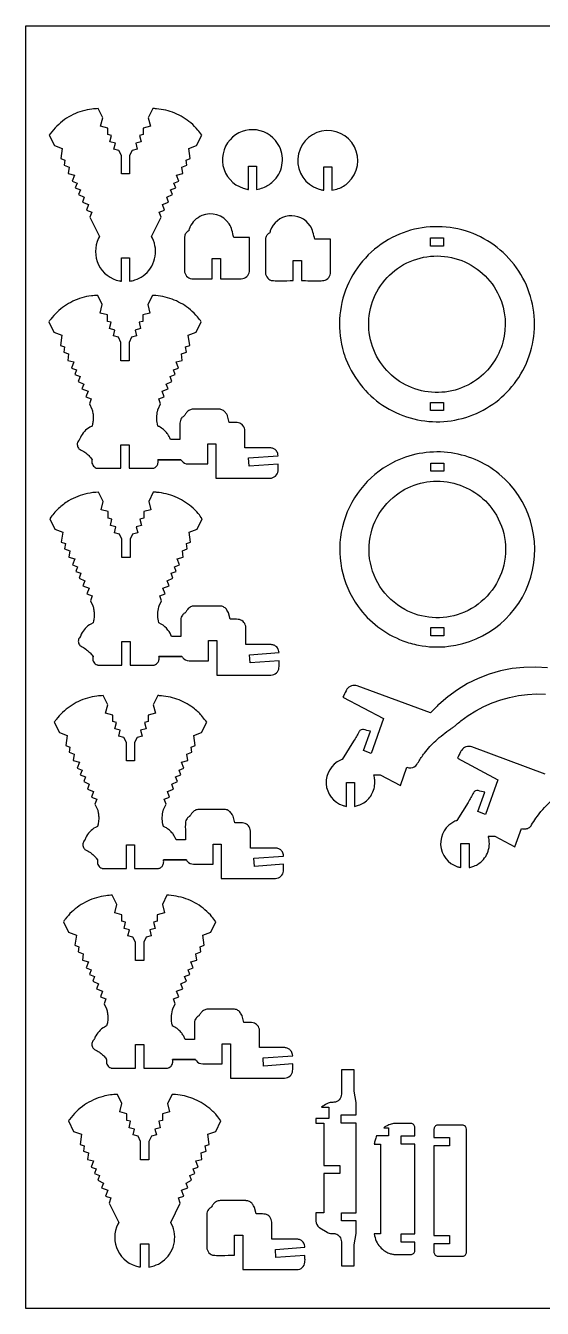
# Model space of a CAD drawing. Extents: x -1647 to 1833, y -1227 to 660.
# Drawn here: x -1647 to -887, y -1227 to 660 of the extents above; entities that cross this region are included whole.
import ezdxf

# ---------------------------------------------------------------- set-up
doc = ezdxf.new("R2010")
doc.units = 0
doc.header["$MEASUREMENT"] = 0
doc.layers.get('0').update_dxf_attribs({"linetype": 'CONTINUOUS'})
doc.layers.add('SECTIONCUTEDGES', color=18, linetype='CONTINUOUS')

msp = doc.modelspace()

# ---------------------------------------------------------------- linework, layer by layer
msp.add_lwpolyline([(1833, -1226.6), (-1647.3, -1226.6), (-1647.3, 659.9), (1833, 659.9)], close=True)
at = {"layer": 'SECTIONCUTEDGES'}
for points in [[(-1506.5, 284.1), (-1506.5, 318.4), (-1494.5, 318.4), (-1494.5, 284.1, 0.035031), (-1486.7, 285.9, 0.079578), (-1474.7, 292, 0.177317), (-1457.6, 317.1, 0.17737), (-1460.9, 347.3), (-1462.2, 349.7), (-1448.1, 378.2), (-1450.8, 385.6), (-1443, 388.6), (-1446.1, 397), (-1437.1, 400.4), (-1439.8, 407.5), (-1431.6, 411.6), (-1434.2, 418.7), (-1426.6, 421.6), (-1429.2, 428.4), (-1421.9, 431.1), (-1425.3, 440.2), (-1416.3, 442.4), (-1417.6, 451.9), (-1410.3, 454.6), (-1411.3, 462.3), (-1405.4, 464.5), (-1407.4, 479.4), (-1395.9, 483.7), (-1388.3, 499, 0.016698), (-1394.1, 506.4, 0.043492), (-1404.4, 516.8, 0.077496), (-1428.1, 531.2, 0.077508), (-1455, 537.7, 0.010997), (-1457.6, 537.9, -0.003666), (-1460.3, 538), (-1467, 524.5), (-1463.8, 512.1), (-1474.4, 509.4), (-1474.4, 499.8), (-1479.9, 498.4), (-1477.5, 489), (-1485.5, 487), (-1483.3, 478.3), (-1490.7, 476.5), (-1494.5, 468.9), (-1494.5, 441.9), (-1506.5, 441.9), (-1506.5, 468.9), (-1510.2, 476.5), (-1517.6, 478.3), (-1515.4, 487), (-1523.5, 489), (-1521.1, 498.4), (-1526.5, 499.8), (-1526.5, 509.4), (-1537.1, 512.1), (-1534, 524.5), (-1540.7, 538, 0.015709), (-1550, 537.2, 0.042831), (-1564, 534.4, 0.082017), (-1590.1, 521.7, 0.080336), (-1611.2, 501, 0.007539), (-1611.9, 500, -0.002513), (-1612.6, 499), (-1605, 483.7), (-1593.5, 479.4), (-1595.6, 464.5), (-1589.6, 462.3), (-1590.7, 454.6), (-1583.3, 451.9), (-1584.6, 442.4), (-1575.7, 440.2), (-1579, 431.1), (-1571.8, 428.4), (-1574.3, 421.6), (-1566.7, 418.7), (-1569.4, 411.6), (-1561.2, 407.5), (-1563.8, 400.4), (-1554.8, 397), (-1558, 388.6), (-1550.1, 385.6), (-1552.9, 378.2), (-1538.8, 349.7), (-1540.1, 347.3, 0.232949), (-1540.1, 308.3, 0.232949), (-1509.2, 284.5, 0.011595), (-1507.8, 284.3, -0.003865)], [(-1319.8, 419.1), (-1319.8, 453.4), (-1307.8, 453.4), (-1307.8, 419.1, 0.047597), (-1298.3, 421.6, 0.100184), (-1283.7, 430.5, 0.160083), (-1270.4, 454.7, 0.160346), (-1274.1, 482, 0.250499), (-1307.7, 506.5, 0.250445), (-1346.8, 492.2, 0.27053), (-1355.6, 448.6, 0.270621), (-1321.9, 419.5, 0.009062), (-1320.9, 419.3, -0.003021)], [(-1209, 417.8), (-1209, 452.1), (-1197, 452.1), (-1197, 417.8, 0.047597), (-1187.5, 420.3, 0.100184), (-1172.9, 429.3, 0.760738), (-1212.2, 504.7, 0.761228), (-1217.3, 419.8, 0.024169), (-1213.8, 418.8, 0.017962)], [(-1373, 287.7), (-1373, 317.3), (-1361, 317.3), (-1361, 287.7, -0.001261), (-1336.3, 287.7, 0.007568), (-1330.2, 287.7, 0.17911), (-1322.1, 291, 0.186027), (-1318.3, 298.5, 0.012625), (-1318.3, 298.9, 0.006307), (-1318.2, 299.7, 0.00914), (-1318.2, 309.5, -0.008036), (-1318, 348.6), (-1341.3, 348.6, 0.003437), (-1344, 359.1, 0.080686), (-1348.1, 368.3, 0.363611), (-1388.4, 380.5, 0.187458), (-1405.7, 363.5, 0.018465), (-1406.4, 361.9, 0.013194), (-1407.2, 359.6, 0.057236), (-1407.3, 358.9, -0.140672), (-1407.5, 358.3, -0.134911), (-1408.1, 357.8, 0.061956), (-1409.2, 357.1, 0.116179), (-1412.5, 353.2, 0.105792), (-1413.8, 347.7), (-1413.8, 299.7, 0.17911), (-1410.6, 291.6, 0.186027), (-1403.1, 287.8, 0.012625), (-1402.7, 287.8, 0.006307), (-1401.9, 287.7, 0.008514), (-1391.8, 287.6, -0.002207)], [(-1253.8, 284.9), (-1253.8, 314.4), (-1241.8, 314.4), (-1241.8, 284.9, -0.001261), (-1217.2, 284.8, 0.007568), (-1211, 284.9, 0.17911), (-1202.9, 288.1, 0.186027), (-1199.1, 295.6, 0.012625), (-1199.1, 296, 0.006307), (-1199, 296.8, 0.00914), (-1199, 306.6, -0.008036), (-1198.8, 345.8), (-1222.1, 345.8, 0.002778), (-1224.8, 356.3, 0.080686), (-1228.9, 365.5, 0.286261), (-1260.5, 380.1, 0.286452), (-1287.5, 358.1, 0.036637), (-1288.1, 355.9, -0.114416), (-1288.3, 355.4, -0.116624), (-1288.9, 354.9, 0.081245), (-1291.2, 353.2, 0.097719), (-1293.6, 349.6, 0.089338), (-1294.7, 344.9), (-1294.7, 296.8, 0.17911), (-1291.4, 288.7, 0.186027), (-1283.9, 284.9, 0.012625), (-1283.5, 284.9, 0.006307), (-1282.7, 284.9, 0.008514), (-1272.6, 284.8, -0.002207)], [(-1176.4, 169.6, 0.083187), (-1151.5, 127.8, 0.15872), (-1076.4, 81.5, 0.155063), (-989.6, 87.5, 0.155089), (-922.2, 142.6, 0.166511), (-899.4, 232.5, 0.16632), (-936.6, 317.7, 0.164857), (-1017.4, 362.1, 0.165101), (-1108.4, 348.2, 0.174897), (-1174.6, 276.6, 0.174968), (-1179.7, 179.3, 0.009023), (-1178.1, 174.1, 0.010489)], [(-1125.7, 164.7, -0.439479), (-1091.4, 308.5, -0.439058), (-950.9, 262.1, -0.174074), (-945.5, 194.6, -0.173675), (-984.3, 139, -0.202252), (-1060.3, 122, -0.201817)], [(-1452.8, 21.6), (-1419.1, 21.6, -0.159762), (-1418.8, 21.3, 0.066488), (-1417.8, 19.7, 0.224273), (-1408.5, 15.3, -0.000395), (-1379.6, 15.4), (-1379.6, 44.9), (-1367.6, 44.9), (-1367.6, -5.7), (-1288.1, -5.7, 0.17911), (-1280, -2.5, 0.186027), (-1276.2, 5.1, 0.031019), (-1276, 8.6, -0.005772), (-1276.1, 15.1), (-1318.7, 12), (-1319.6, 24.1), (-1276.1, 27.3, 0.052573), (-1276.7, 30.7, 0.128734), (-1279.5, 35.6, 0.098804), (-1283.2, 38, 0.090544), (-1287.8, 39), (-1324.9, 39, -0.002036), (-1324.8, 55.3, 0.007854), (-1324.9, 64.1, 0.165437), (-1327.7, 71.8, 0.175912), (-1334.3, 75.8, 0.045646), (-1338.5, 76.2, 0.003185), (-1348, 76.3), (-1350.4, 85.9, 0.035592), (-1350.7, 86.7, 0.008238), (-1352.7, 89.9, 0.105793), (-1356.6, 93.9, 0.114267), (-1361.4, 95.7, 0.016414), (-1361.9, 95.7, 0.008238), (-1363, 95.8), (-1400.9, 95.8, 0.110419), (-1406.3, 94.4, 0.110418), (-1410.6, 90.9, 0.022316), (-1413.4, 86.9, -0.059806), (-1414.2, 85.9, -0.058444), (-1415, 85.3, 0.099091), (-1418.1, 82.6, 0.081372), (-1419.8, 79.4, 0.073068), (-1420.5, 75.4, 0.009886), (-1420.6, 70.5, -0.001648), (-1420.5, 51.1), (-1434.1, 51.1, 0.019577), (-1436.4, 55.9, 0.043762), (-1439.2, 60.3, 0.056859), (-1444.4, 65.8, 0.05369), (-1451.2, 70.2, 0.039391), (-1452.5, 70.8, -0.141623), (-1452.8, 71), (-1453.5, 74.1, -0.054644), (-1454.5, 83.7, -0.056928), (-1453.3, 92.9, -0.006856), (-1452.7, 95.3, -0.024199), (-1452.5, 96), (-1448.8, 103.5), (-1451.5, 110.9), (-1443.7, 113.8), (-1446.8, 122.3), (-1437.8, 125.6), (-1440.5, 132.7), (-1432.3, 136.8), (-1435, 143.9), (-1427.4, 146.8), (-1429.9, 153.6), (-1422.6, 156.4), (-1426, 165.4), (-1417, 167.7), (-1418.3, 177.1), (-1411, 179.8), (-1412.1, 187.5), (-1406.1, 189.7), (-1408.2, 204.6), (-1396.6, 208.9), (-1389, 224.2, 0.016698), (-1394.8, 231.6, 0.043491), (-1405.1, 242, 0.077496), (-1428.8, 256.4, 0.077508), (-1455.7, 263, 0.010997), (-1458.4, 263.1, -0.003666), (-1461, 263.2), (-1467.7, 249.7), (-1464.5, 237.3), (-1475.2, 234.6), (-1475.2, 225), (-1480.6, 223.7), (-1478.2, 214.3), (-1486.3, 212.2), (-1484.1, 203.6), (-1491.5, 201.7), (-1495.2, 194.1), (-1495.2, 167.1), (-1507.2, 167.1), (-1507.2, 194.1), (-1510.9, 201.7), (-1518.3, 203.6), (-1516.1, 212.2), (-1524.2, 214.3), (-1521.8, 223.7), (-1527.2, 225), (-1527.2, 234.6), (-1537.9, 237.3), (-1534.7, 249.7), (-1541.4, 263.2, 0.015709), (-1550.7, 262.5, 0.042831), (-1564.7, 259.6, 0.078645), (-1590.1, 247.5, 0.078653), (-1610.5, 228.1, 0.010048), (-1612, 226.2, -0.003349), (-1613.4, 224.2), (-1605.8, 208.9), (-1594.2, 204.6), (-1596.3, 189.7), (-1590.3, 187.5), (-1591.4, 179.8), (-1584.1, 177.1), (-1585.4, 167.7), (-1576.4, 165.4), (-1579.8, 156.4), (-1572.5, 153.6), (-1575, 146.8), (-1567.4, 143.9), (-1570.1, 136.8), (-1561.9, 132.7), (-1564.6, 125.6), (-1555.5, 122.3), (-1558.7, 113.8), (-1550.8, 110.9), (-1553.6, 103.5), (-1549.9, 96, -0.036497), (-1549.2, 93.6, -0.035573), (-1548.1, 86.7, -0.036385), (-1548, 80.3, -0.0364), (-1548.9, 74.1), (-1549.6, 71), (-1552.8, 69.4, 0.075892), (-1561, 62.9, 0.075892), (-1566.9, 54.3, 0.038064), (-1567.7, 52.2, -0.074201), (-1568.2, 51.1, -0.053422), (-1568.8, 50.4, 0.096755), (-1570.6, 47.9, 0.145353), (-1571.3, 42.5, 0.145421), (-1569, 37.7, 0.10301), (-1567.3, 36.5, -0.049055), (-1560.3, 32.5, -0.034046), (-1555.6, 28.6, -0.034058), (-1551.5, 24.1), (-1549.6, 21.6, -0.13896), (-1549.7, 21.2, 0.06537), (-1550, 19.6, 0.165435), (-1548.5, 13.3, 0.165462), (-1543.4, 9.2, 0.012695), (-1542.7, 9, 0.03751), (-1542.4, 8.9), (-1507.2, 8.9), (-1507.2, 43.6), (-1495.2, 43.6), (-1495.2, 8.9), (-1460, 8.9, 0.089286), (-1457.8, 9.6, 0.087241), (-1454.8, 12.1, 0.127053), (-1452.7, 16.3, 0.114164), (-1452.8, 21.6), (-1419.1, 21.6)], [(-1158.4, -194.3, 0.073328), (-1129.3, -224.2, 0.072163), (-1092.4, -244.8, 0.043335), (-1069.8, -251.2, 0.077023), (-1025.3, -252.9, 0.300807), (-904.4, -151.1, 0.30038), (-950.7, 0.2, 0.14707), (-1026.8, 32.2, 0.147132), (-1107.9, 16.9, 0.217851), (-1181.5, -77.2, 0.218138)], [(-1089.8, -198.8, -0.255596), (-1142.1, -117.7, -0.255597), (-1102, -30, -0.199106), (-1027.6, -11.1, -0.198719), (-961.5, -50.4, -0.237123), (-945.7, -139.1, -0.236962), (-1007.4, -204.8, -0.106383), (-1049.3, -210.6, -0.106542)], [(-1451.3, -267.8), (-1417.7, -267.8, -0.159762), (-1417.3, -268.2, 0.066488), (-1416.4, -269.7, 0.224273), (-1407.1, -274.1, -0.000395), (-1378.2, -274.1), (-1378.2, -244.5), (-1366.2, -244.5), (-1366.2, -295.1), (-1286.6, -295.1, 0.17911), (-1278.6, -291.9, 0.186027), (-1274.8, -284.4, 0.031019), (-1274.6, -280.9, -0.005772), (-1274.7, -274.3), (-1317.3, -277.4), (-1318.2, -265.4), (-1274.7, -262.2, 0.052573), (-1275.3, -258.7, 0.128734), (-1278.1, -253.9, 0.098804), (-1281.7, -251.4, 0.090544), (-1286.4, -250.4), (-1323.5, -250.4, -0.002036), (-1323.4, -234.1, 0.007854), (-1323.5, -225.4, 0.165437), (-1326.3, -217.7, 0.175912), (-1332.9, -213.7, 0.045646), (-1337.1, -213.2, 0.003185), (-1346.5, -213.2), (-1348.9, -203.6, 0.035592), (-1349.3, -202.8, 0.008238), (-1351.3, -199.6, 0.105793), (-1355.2, -195.6, 0.114267), (-1360, -193.8, 0.016414), (-1360.5, -193.7, 0.008238), (-1361.6, -193.7), (-1399.5, -193.7, 0.110419), (-1404.9, -195, 0.110418), (-1409.1, -198.6, 0.022316), (-1412, -202.6, -0.059806), (-1412.8, -203.6, -0.058444), (-1413.6, -204.2, 0.099091), (-1416.7, -206.9, 0.081372), (-1418.4, -210.1, 0.073068), (-1419.1, -214.1, 0.009886), (-1419.2, -219, -0.001648), (-1419.1, -238.4), (-1432.7, -238.4, 0.068897), (-1438, -229, 0.102144), (-1448.2, -220.1), (-1451.3, -218.5), (-1452.1, -215.4, -0.059229), (-1453, -205.4, -0.056927), (-1451.5, -195, -0.006856), (-1451.2, -193.8, -0.021913), (-1451.1, -193.5), (-1447.4, -186), (-1450.1, -178.6), (-1442.3, -175.7), (-1445.4, -167.2), (-1436.4, -163.8), (-1439.1, -156.7), (-1430.9, -152.7), (-1433.5, -145.5), (-1425.9, -142.7), (-1428.5, -135.8), (-1421.2, -133.1), (-1424.6, -124.1), (-1415.6, -121.8), (-1416.9, -112.3), (-1409.6, -109.6), (-1410.6, -101.9), (-1404.7, -99.7), (-1406.7, -84.9), (-1395.2, -80.6), (-1387.6, -65.2, 0.016698), (-1393.4, -57.8, 0.043491), (-1403.7, -47.4, 0.077496), (-1427.4, -33, 0.077508), (-1454.3, -26.5, 0.010997), (-1456.9, -26.3, -0.003666), (-1459.6, -26.2), (-1466.3, -39.7), (-1463.1, -52.1), (-1473.7, -54.8), (-1473.7, -64.4), (-1479.2, -65.8), (-1476.8, -75.2), (-1484.8, -77.2), (-1482.6, -85.9), (-1490, -87.8), (-1493.8, -95.3), (-1493.8, -122.3), (-1505.8, -122.3), (-1505.8, -95.3), (-1509.5, -87.8), (-1516.9, -85.9), (-1514.7, -77.2), (-1522.8, -75.2), (-1520.4, -65.8), (-1525.8, -64.4), (-1525.8, -54.8), (-1536.4, -52.1), (-1533.3, -39.7), (-1540, -26.2, 0.041478), (-1556.6, -28.2, 0.08461), (-1584.1, -39, 0.053235), (-1599, -50.3, 0.050197), (-1611.9, -65.2), (-1604.3, -80.6), (-1592.8, -84.9), (-1594.9, -99.7), (-1588.9, -101.9), (-1590, -109.6), (-1582.6, -112.3), (-1583.9, -121.8), (-1575, -124.1), (-1578.3, -133.1), (-1571.1, -135.8), (-1573.6, -142.7), (-1566, -145.5), (-1568.7, -152.7), (-1560.5, -156.7), (-1563.1, -163.8), (-1554.1, -167.2), (-1557.3, -175.7), (-1549.4, -178.6), (-1552.2, -186), (-1548.5, -193.5, -0.036497), (-1547.7, -195.9, -0.035573), (-1546.7, -202.8, -0.036385), (-1546.6, -209.1, -0.0364), (-1547.4, -215.4), (-1548.2, -218.5), (-1551.4, -220.1, 0.075892), (-1559.6, -226.5, 0.075892), (-1565.5, -235.1, 0.038064), (-1566.3, -237.3, -0.074201), (-1566.8, -238.4, -0.053422), (-1567.3, -239, 0.096755), (-1569.1, -241.6, 0.145353), (-1569.8, -246.9, 0.145421), (-1567.5, -251.7, 0.10301), (-1565.9, -252.9, -0.049055), (-1558.9, -257, -0.034046), (-1554.2, -260.9, -0.034058), (-1550, -265.4), (-1548.2, -267.8, -0.13896), (-1548.2, -268.2, 0.06537), (-1548.6, -269.8, 0.165435), (-1547.1, -276.2, 0.165462), (-1542, -280.2, 0.012695), (-1541.3, -280.5, 0.03751), (-1541, -280.6), (-1505.8, -280.6), (-1505.8, -245.9), (-1493.8, -245.9), (-1493.8, -280.6), (-1458.5, -280.6, 0.089286), (-1456.4, -279.8, 0.087241), (-1453.4, -277.4, 0.127053), (-1451.3, -273.1, 0.114164), (-1451.3, -267.8), (-1417.7, -267.8)], [(-1444.7, -567), (-1411, -567, -0.159762), (-1410.7, -567.4, 0.066488), (-1409.7, -568.9, 0.224273), (-1400.4, -573.3, -0.000395), (-1371.6, -573.3), (-1371.6, -543.7), (-1359.6, -543.7), (-1359.6, -594.3), (-1280, -594.3, 0.17911), (-1271.9, -591.1, 0.186027), (-1268.1, -583.6, 0.031019), (-1268, -580.1, -0.005772), (-1268, -573.5), (-1310.7, -576.6), (-1311.6, -564.6), (-1268, -561.4, 0.052573), (-1268.6, -557.9, 0.128734), (-1271.4, -553.1, 0.098804), (-1275.1, -550.6, 0.090544), (-1279.8, -549.6), (-1316.8, -549.6, -0.002036), (-1316.8, -533.3, 0.007854), (-1316.8, -524.6, 0.165437), (-1319.6, -516.9, 0.175912), (-1326.3, -512.9, 0.045646), (-1330.5, -512.4, 0.003185), (-1339.9, -512.4), (-1342.3, -502.7, 0.035592), (-1342.7, -502, 0.008238), (-1344.6, -498.8, 0.105793), (-1348.5, -494.8, 0.114267), (-1353.3, -493, 0.016414), (-1353.9, -492.9, 0.008238), (-1354.9, -492.9), (-1392.8, -492.9, 0.110419), (-1398.2, -494.2, 0.110418), (-1402.5, -497.8, 0.022316), (-1405.3, -501.8, -0.059806), (-1406.1, -502.7, -0.058444), (-1406.9, -503.4, 0.099091), (-1410, -506.1, 0.081372), (-1411.7, -509.3, 0.073068), (-1412.4, -513.3, 0.009886), (-1412.5, -518.1, -0.001648), (-1412.4, -537.6), (-1426.1, -537.6, 0.019577), (-1428.3, -532.7, 0.043762), (-1431.1, -528.4, 0.050471), (-1435.9, -523.3, 0.05052), (-1441.5, -519.2), (-1444.7, -517.7), (-1445.5, -514.6, -0.059229), (-1446.4, -504.5, -0.056927), (-1444.9, -494.2, -0.006856), (-1444.5, -493, -0.021913), (-1444.4, -492.7), (-1440.7, -485.2), (-1443.5, -477.8), (-1435.6, -474.9), (-1438.8, -466.4), (-1429.8, -463), (-1432.4, -455.9), (-1424.2, -451.8), (-1426.9, -444.7), (-1419.3, -441.9), (-1421.8, -435), (-1414.5, -432.3), (-1417.9, -423.3), (-1409, -421), (-1410.3, -411.5), (-1402.9, -408.8), (-1404, -401.1), (-1398, -398.9), (-1400.1, -384), (-1388.6, -379.8), (-1381, -364.4, 0.019036), (-1387.3, -356.4, 0.047844), (-1398.9, -345.1, 0.074136), (-1421.8, -331.8, 0.074149), (-1447.7, -325.7, 0.010997), (-1450.3, -325.5, -0.003666), (-1452.9, -325.4), (-1459.6, -338.9), (-1456.5, -351.3), (-1467.1, -354), (-1467.1, -363.6), (-1472.5, -365), (-1470.1, -374.4), (-1478.2, -376.4), (-1476, -385.1), (-1483.4, -387), (-1487.1, -394.5), (-1487.1, -421.5), (-1499.1, -421.5), (-1499.1, -394.5), (-1502.9, -387), (-1510.3, -385.1), (-1508.1, -376.4), (-1516.1, -374.4), (-1513.7, -365), (-1519.2, -363.6), (-1519.2, -354), (-1529.8, -351.3), (-1526.6, -338.9), (-1533.3, -325.4, 0.015709), (-1542.6, -326.2, 0.042831), (-1556.6, -329.1, 0.078645), (-1582, -341.2, 0.078653), (-1602.4, -360.5, 0.010048), (-1603.9, -362.4, -0.003349), (-1605.3, -364.4), (-1597.7, -379.8), (-1586.2, -384), (-1588.2, -398.9), (-1582.3, -401.1), (-1583.3, -408.8), (-1576, -411.5), (-1577.3, -421), (-1568.3, -423.3), (-1571.7, -432.3), (-1564.4, -435), (-1567, -441.9), (-1559.4, -444.7), (-1562, -451.8), (-1553.8, -455.9), (-1556.5, -463), (-1547.5, -466.4), (-1550.6, -474.9), (-1542.8, -477.8), (-1545.5, -485.2), (-1541.8, -492.7, -0.040165), (-1541.1, -495.2, -0.020539), (-1540.2, -500.4, -0.043212), (-1539.9, -507.3, -0.04095), (-1540.8, -514.6), (-1541.5, -517.7), (-1544.7, -519.2, 0.075892), (-1553.1, -525.8, 0.079074), (-1558.8, -534.3, 0.032838), (-1559.6, -536.5, -0.072134), (-1560.2, -537.6, -0.053422), (-1560.7, -538.2, 0.096755), (-1562.5, -540.8, 0.145353), (-1563.2, -546.1, 0.145421), (-1560.9, -550.9, 0.10301), (-1559.2, -552.1, -0.049055), (-1552.2, -556.2, -0.034046), (-1547.5, -560.1, -0.034058), (-1543.4, -564.5), (-1541.5, -567, -0.13896), (-1541.6, -567.4, 0.06537), (-1541.9, -569, 0.165435), (-1540.4, -575.3, 0.165462), (-1535.3, -579.4, 0.012695), (-1534.6, -579.7, 0.03751), (-1534.4, -579.7), (-1499.1, -579.7), (-1499.1, -545.1), (-1487.1, -545.1), (-1487.1, -579.7), (-1451.9, -579.7, 0.089286), (-1449.8, -579, 0.087241), (-1446.7, -576.6, 0.127053), (-1444.6, -572.3, 0.114164), (-1444.7, -567), (-1411, -567)], [(-1431.3, -860.6), (-1397.6, -860.7, -0.159762), (-1397.3, -861, 0.066488), (-1396.3, -862.6, 0.224273), (-1387, -866.9, -0.000395), (-1358.2, -866.9), (-1358.2, -837.4), (-1346.2, -837.4), (-1346.2, -888), (-1266.6, -888, 0.17911), (-1258.5, -884.7, 0.186027), (-1254.7, -877.2, 0.031019), (-1254.6, -873.7, -0.005772), (-1254.6, -867.1), (-1297.3, -870.3), (-1298.2, -858.2), (-1254.6, -855, 0.052573), (-1255.2, -851.6, 0.128734), (-1258.1, -846.7, 0.098804), (-1261.7, -844.2, 0.090544), (-1266.4, -843.2), (-1303.4, -843.2, -0.002036), (-1303.4, -827, 0.007854), (-1303.4, -818.2, 0.165437), (-1306.3, -810.5, 0.175912), (-1312.9, -806.5, 0.045646), (-1317.1, -806.1, 0.003185), (-1326.5, -806), (-1328.9, -796.4, 0.035592), (-1329.3, -795.6, 0.008238), (-1331.2, -792.4, 0.105793), (-1335.1, -788.4, 0.114267), (-1340, -786.6, 0.016414), (-1340.5, -786.5, 0.008238), (-1341.5, -786.5), (-1379.4, -786.5, 0.110419), (-1384.8, -787.9, 0.110418), (-1389.1, -791.4, 0.022316), (-1392, -795.4, -0.059806), (-1392.7, -796.4, -0.058444), (-1393.6, -797, 0.099091), (-1396.6, -799.7, 0.081372), (-1398.3, -802.9, 0.073068), (-1399.1, -806.9, 0.009886), (-1399.1, -811.8, -0.001648), (-1399.1, -831.2), (-1412.7, -831.2, 0.019577), (-1414.9, -826.4, 0.043762), (-1417.7, -822, 0.056859), (-1423, -816.5, 0.05369), (-1429.7, -812, 0.038934), (-1431, -811.5, -0.138827), (-1431.3, -811.3, -0.143099), (-1431.5, -810.8, 0.026699), (-1431.7, -809.8, -0.061514), (-1432.9, -798.8, -0.061514), (-1431.5, -787.8, -0.006856), (-1431.1, -786.7, -0.021913), (-1431, -786.3), (-1427.3, -778.8), (-1430.1, -771.4), (-1422.2, -768.5), (-1425.4, -760), (-1416.4, -756.7), (-1419, -749.5), (-1410.8, -745.5), (-1413.5, -738.3), (-1405.9, -735.5), (-1408.4, -728.6), (-1401.2, -725.9), (-1404.5, -716.9), (-1395.6, -714.6), (-1396.9, -705.2), (-1389.5, -702.4), (-1390.6, -694.8), (-1384.6, -692.6), (-1386.7, -677.7), (-1375.2, -673.4), (-1367.6, -658, 0.016698), (-1373.3, -650.7, 0.043491), (-1383.7, -640.3, 0.081186), (-1408.3, -625.5, 0.079349), (-1436.9, -619.1, 0.008253), (-1438.2, -619.1, -0.002751), (-1439.5, -619), (-1446.2, -632.5), (-1443.1, -645), (-1453.7, -647.6), (-1453.7, -657.2), (-1459.1, -658.6), (-1456.7, -668), (-1464.8, -670.1), (-1462.6, -678.7), (-1470, -680.6), (-1473.7, -688.1), (-1473.7, -715.1), (-1485.7, -715.1), (-1485.7, -688.1), (-1489.5, -680.6), (-1496.9, -678.7), (-1494.7, -670.1), (-1502.7, -668), (-1500.3, -658.6), (-1505.8, -657.2), (-1505.8, -647.6), (-1516.4, -645), (-1513.2, -632.5), (-1519.9, -619, 0.015709), (-1529.2, -619.8, 0.042831), (-1543.3, -622.7, 0.078645), (-1568.6, -634.8, 0.078653), (-1589.1, -654.1, 0.010048), (-1590.5, -656.1, -0.003349), (-1591.9, -658), (-1584.3, -673.4), (-1572.8, -677.7), (-1574.8, -692.6), (-1568.9, -694.8), (-1569.9, -702.4), (-1562.6, -705.2), (-1563.9, -714.6), (-1554.9, -716.9), (-1558.3, -725.9), (-1551, -728.6), (-1553.6, -735.5), (-1546, -738.3), (-1548.6, -745.5), (-1540.4, -749.5), (-1543.1, -756.7), (-1534.1, -760), (-1537.2, -768.5), (-1529.4, -771.4), (-1532.1, -778.8), (-1528.4, -786.3, -0.034209), (-1527.7, -788.8, -0.035573), (-1526.6, -795.6, -0.036385), (-1526.5, -801.9, -0.0364), (-1527.4, -808.2), (-1528.2, -811.3), (-1531.3, -812.9, 0.079075), (-1539.4, -819.2, 0.075892), (-1545.4, -828, 0.038064), (-1546.2, -830.1, -0.074201), (-1546.8, -831.2, -0.053422), (-1547.3, -831.8, 0.096755), (-1549.1, -834.4, 0.145353), (-1549.8, -839.7, 0.145421), (-1547.5, -844.6, 0.10301), (-1545.9, -845.8, -0.049055), (-1538.8, -849.8, -0.034046), (-1534.1, -853.7, -0.034058), (-1530, -858.2), (-1528.2, -860.6, -0.13896), (-1528.2, -861, 0.06537), (-1528.6, -862.6, 0.165435), (-1527, -869, 0.165462), (-1522, -873.1, 0.012695), (-1521.2, -873.3, 0.03751), (-1521, -873.4), (-1485.7, -873.4), (-1485.7, -838.7), (-1473.7, -838.7), (-1473.7, -873.4), (-1438.5, -873.4, 0.089286), (-1436.4, -872.6, 0.087241), (-1433.4, -870.2, 0.127053), (-1431.2, -865.9, 0.114164), (-1431.3, -860.6), (-1397.6, -860.7)], [(-1182.9, -1164.3), (-1164.1, -1164.3), (-1164.1, -1133.2), (-1161.3, -1116.5), (-1161.3, -1098.1), (-1183, -1098.1), (-1183, -1086.1), (-1161.3, -1086.1), (-1161.3, -954.1), (-1183.3, -954.1), (-1183.3, -942.1), (-1161.3, -942.1), (-1161.3, -923.7), (-1164.1, -907), (-1164.1, -875.9), (-1182.9, -875.9, 0.001261), (-1182.9, -904.4, -0.007568), (-1182.9, -911.5, -0.17911), (-1186.3, -919.8, -0.190362), (-1193.9, -923.6, -0.033122), (-1196.9, -923.7, 0.112791), (-1202.3, -924.7, 0.035463), (-1204.4, -925.7, -0.001981), (-1212.4, -930.5), (-1201.3, -930.5), (-1201.3, -947.5), (-1220.4, -947.5), (-1220.4, -954.1), (-1209, -954.1), (-1209, -1016.4), (-1185.1, -1016.4), (-1185.1, -1028.4), (-1209, -1028.4), (-1209, -1086.1), (-1220.8, -1086.1, -0.000535), (-1220.5, -1098.3, 0.224441), (-1215.7, -1107.6, 0.01549), (-1215.3, -1107.9, 0.007773), (-1214.5, -1108.4), (-1203.8, -1114.8, 0.058554), (-1200.8, -1116, 0.056427), (-1197.6, -1116.5, 0.003925), (-1194.1, -1116.6, -0.068856), (-1191.5, -1117, -0.160158), (-1185.4, -1121.3, -0.153454), (-1182.9, -1128.7, -0.007568), (-1182.9, -1135.8, 0.001261)], [(-1478.3, -1165.9), (-1478.3, -1131.6), (-1466.3, -1131.6), (-1466.3, -1165.9, 0.035031), (-1458.4, -1164, 0.079578), (-1446.4, -1157.9, 0.177317), (-1429.4, -1132.8, 0.17737), (-1432.7, -1102.6), (-1434, -1100.2), (-1419.9, -1071.7), (-1422.6, -1064.3), (-1414.7, -1061.4), (-1417.9, -1052.9), (-1408.9, -1049.5), (-1411.5, -1042.4), (-1403.4, -1038.3), (-1406, -1031.2), (-1398.4, -1028.4), (-1401, -1021.5), (-1393.7, -1018.8), (-1397, -1009.8), (-1388.1, -1007.5), (-1389.4, -998), (-1382.1, -995.3), (-1383.1, -987.6), (-1377.2, -985.4), (-1379.2, -970.5), (-1367.7, -966.3), (-1360.1, -950.9, 0.018535), (-1366.5, -942.7, 0.050019), (-1378, -931.6, 0.072457), (-1401.5, -918, 0.075989), (-1426.8, -912.2, 0.008253), (-1429.4, -912, -0.002751), (-1432.1, -911.9), (-1438.7, -925.4), (-1435.6, -937.8), (-1446.2, -940.5), (-1446.2, -950.1), (-1451.6, -951.5), (-1449.3, -960.9), (-1457.3, -962.9), (-1455.1, -971.6), (-1462.5, -973.5), (-1466.3, -981), (-1466.3, -1008), (-1478.3, -1008), (-1478.3, -981), (-1482, -973.5), (-1489.4, -971.6), (-1487.2, -962.9), (-1495.3, -960.9), (-1492.9, -951.5), (-1498.3, -950.1), (-1498.3, -940.5), (-1508.9, -937.8), (-1505.8, -925.4), (-1512.4, -911.9, 0.017545), (-1522.6, -912.8, 0.033678), (-1533.3, -914.9, 0.085695), (-1560.8, -927.5, 0.084012), (-1583, -948.9, 0.007539), (-1583.7, -949.9, -0.002513), (-1584.4, -950.9), (-1576.8, -966.3), (-1565.3, -970.5), (-1567.3, -985.4), (-1561.4, -987.6), (-1562.4, -995.3), (-1555.1, -998), (-1556.4, -1007.5), (-1547.5, -1009.8), (-1550.8, -1018.8), (-1543.5, -1021.5), (-1546.1, -1028.4), (-1538.5, -1031.2), (-1541.2, -1038.3), (-1533, -1042.4), (-1535.6, -1049.5), (-1526.6, -1052.9), (-1529.8, -1061.4), (-1521.9, -1064.3), (-1524.7, -1071.7), (-1510.5, -1100.2), (-1511.8, -1102.6, 0.232949), (-1511.9, -1141.6, 0.232949), (-1481, -1165.4, 0.011595), (-1479.6, -1165.6, -0.003865)], [(-1074.9, -1129.1), (-1095.2, -1129.1), (-1095.2, -1117.1), (-1074.9, -1117.1), (-1074.9, -985.1), (-1095.2, -985.1), (-1095.2, -973.1), (-1074.9, -973.1, -0.004396), (-1074.9, -965, 0.016956), (-1074.9, -960.7, 0.172664), (-1076.6, -956.6, 0.185957), (-1080.3, -954.7), (-1104.9, -954.7, 0.039297), (-1107.9, -955.2, 0.048339), (-1114.6, -957.5, 0.026369), (-1117, -958.7, 0.015667), (-1120.8, -961.1), (-1113.8, -961.1), (-1113.8, -973.1), (-1131.1, -973.1, 0.037764), (-1133.4, -979.2, 0.040574), (-1134.7, -985.1), (-1125.4, -985.1), (-1125.4, -1117.1), (-1134.7, -1117.1, 0.074465), (-1131.6, -1127.8, 0.149358), (-1118.5, -1142.7, 0.041924), (-1113.3, -1145.3, 0.041974), (-1107.9, -1147, 0.010642), (-1105.9, -1147.3, 0.021606), (-1105, -1147.5), (-1080.9, -1147.5, 0.172664), (-1076.8, -1145.8, 0.185813), (-1075, -1142.1)], [(-1023.9, -1131.5), (-1046.9, -1131.5), (-1046.8, -1144.6, 0.185813), (-1045, -1148.2, 0.172772), (-1040.9, -1149.9), (-1004.2, -1149.9, 0.186011), (-1000.6, -1148, 0.172664), (-998.9, -1143.9), (-998.9, -963.1, 0.159738), (-1000.4, -959.3, 0.173262), (-1003.7, -957.3, 0.02507), (-1004.1, -957.2, 0.012664), (-1004.9, -957.1), (-1041.5, -957.2, 0.186011), (-1045.2, -959, 0.172664), (-1046.9, -963.1, 0.016956), (-1046.9, -967.5, -0.004396), (-1046.9, -975.5), (-1023.9, -975.5), (-1023.9, -987.5), (-1046.9, -987.5), (-1046.9, -1119.5), (-1023.9, -1119.5)], [(-1340.1, -1148.6), (-1340.1, -1119.1), (-1328.1, -1119.1), (-1328.1, -1169.7), (-1248.5, -1169.7, 0.17911), (-1240.5, -1166.5, 0.186027), (-1236.7, -1158.9, 0.031019), (-1236.5, -1155.4, -0.005772), (-1236.6, -1148.9), (-1279.2, -1152), (-1280.1, -1139.9), (-1236.6, -1136.7, 0.052573), (-1237.2, -1133.3, 0.128734), (-1240, -1128.4, 0.098804), (-1243.6, -1126, 0.090544), (-1248.3, -1125), (-1285.4, -1125, -0.002036), (-1285.3, -1108.7, 0.007854), (-1285.4, -1099.9, 0.165437), (-1288.2, -1092.2, 0.175912), (-1294.8, -1088.2, 0.045646), (-1299, -1087.8, 0.003185), (-1308.4, -1087.7), (-1310.8, -1078.1, 0.035592), (-1311.2, -1077.3, 0.008238), (-1313.2, -1074.1, 0.105793), (-1317.1, -1070.1, 0.114267), (-1321.9, -1068.3, 0.016414), (-1322.4, -1068.3, 0.008238), (-1323.5, -1068.2), (-1361.4, -1068.2, 0.110419), (-1366.8, -1069.6, 0.110418), (-1371, -1073.1, 0.022316), (-1373.9, -1077.1, -0.059806), (-1374.7, -1078.1, -0.058444), (-1375.5, -1078.7, 0.099091), (-1378.6, -1081.4, 0.081372), (-1380.3, -1084.6, 0.073068), (-1381, -1088.6), (-1381, -1136.7, 0.17911), (-1377.8, -1144.8, 0.186027), (-1370.3, -1148.6, 0.012625), (-1369.9, -1148.6, 0.006307), (-1369, -1148.6, 0.008514), (-1358.9, -1148.7, -0.002207)]]:
    msp.add_lwpolyline(points, format="xyb", close=True, dxfattribs=at)
for points in [[(-1051.9, 347.8), (-1032.8, 347.8), (-1032.8, 335.8), (-1051.9, 335.8)], [(-1051.9, 93.9), (-1051.9, 105.9), (-1032.8, 105.9), (-1032.8, 93.9)], [(-1051.4, 16.5), (-1032.3, 16.5), (-1032.3, 4.5), (-1051.4, 4.5)], [(-1051.4, -237.4), (-1051.4, -225.4), (-1032.3, -225.4), (-1032.3, -237.4)]]:
    msp.add_lwpolyline(points, close=True, dxfattribs=at)
for points in [[(-879.7, -284.7), (-897, -283.5), (-914.5, -283.9), (-931.8, -285.7), (-948.9, -289.1), (-965.6, -293.9), (-981.8, -300.2), (-997.5, -307.8), (-1012.4, -316.8), (-1026.5, -327), (-1039.7, -338.4, 0.013028), (-1042.1, -340.9, -0.002171), (-1051.8, -350.9), (-1159.6, -311, 0.161142), (-1168.2, -311, 0.167596), (-1174.8, -316, 0.03262), (-1176.1, -318.3, -0.002417), (-1180.7, -327.7), (-1121.1, -359.2), (-1139.3, -410.4), (-1150.5, -406), (-1140.4, -377.7, 0.000984), (-1150.3, -375.3, 0.161021), (-1153.9, -375.6, 0.167951), (-1157, -378.4, -0.009744), (-1165, -392.5), (-1181.6, -419.2, -0.104608), (-1182.1, -419.5, 0.035992), (-1184.3, -420.3, 0.3096), (-1205.4, -455, 0.310426), (-1180.6, -487.1, 0.017896), (-1178.6, -487.7, 0.01187), (-1175.6, -488.3), (-1175.6, -453), (-1163.6, -453), (-1163.6, -488.3, 0.023544), (-1157.6, -486.7, 0.03569), (-1153.9, -485.2, 0.133115), (-1139.9, -473.1, 0.130213), (-1133.8, -455.1, 0.049199), (-1133.9, -449.5, 0.036373), (-1135.4, -442), (-1125.9, -442), (-1096.1, -457.8), (-1086.5, -430.8, 0.10429), (-1080.7, -431.6, 0.22206), (-1072, -426.5, 0.018768), (-1069.8, -423.2, -0.030198), (-1060.8, -409.9, -0.042786), (-1044.3, -391.8, -0.036783), (-1022.1, -374.2, -0.013715), (-1019.7, -372.7, 0.024577), (-1017.4, -371.1, 0.026089), (-1013.8, -368.1, -0.020061), (-1007.2, -362.5), (-996.5, -354.7), (-985.1, -347.6), (-973.4, -341.4), (-961.1, -336.1), (-948.6, -331.6), (-935.8, -328.1), (-922.7, -325.4), (-909.5, -323.8), (-896.2, -323), (-882.8, -323.3)], [(-883.4, -440.9), (-991.2, -400.9, 0.161142), (-999.8, -400.9, 0.167596), (-1006.4, -406, 0.03262), (-1007.7, -408.2, -0.002417), (-1012.4, -417.6), (-952.8, -449.1), (-970.9, -500.3), (-982.1, -495.9), (-972, -467.6, 0.000984), (-981.9, -465.2, 0.161021), (-985.6, -465.5, 0.167951), (-988.6, -468.3, -0.009744), (-996.7, -482.4), (-1013.2, -509.1, -0.104608), (-1013.7, -509.4, 0.035992), (-1015.9, -510.2, 0.3096), (-1037, -545, 0.310426), (-1012.2, -577, 0.017896), (-1010.2, -577.6, 0.01187), (-1007.2, -578.3), (-1007.2, -542.9), (-995.2, -542.9), (-995.2, -578.3, 0.020963), (-989.9, -576.9, 0.061647), (-982.6, -573.6, 0.157927), (-968.2, -556.9, 0.157202), (-966.3, -534.8, 0.017201), (-966.6, -533.4, -0.005733), (-967, -532), (-957.5, -532), (-927.7, -547.7), (-918.1, -520.8, 0.09929), (-912.5, -521.5, 0.110758), (-907.7, -520.1, 0.133074), (-903.2, -515.7, -0.017801), (-896.9, -505.9, -0.056835), (-875.3, -481.1, -0.035533)]]:
    msp.add_lwpolyline(points, format="xyb", dxfattribs=at)

doc.saveas('drawing.dxf')
